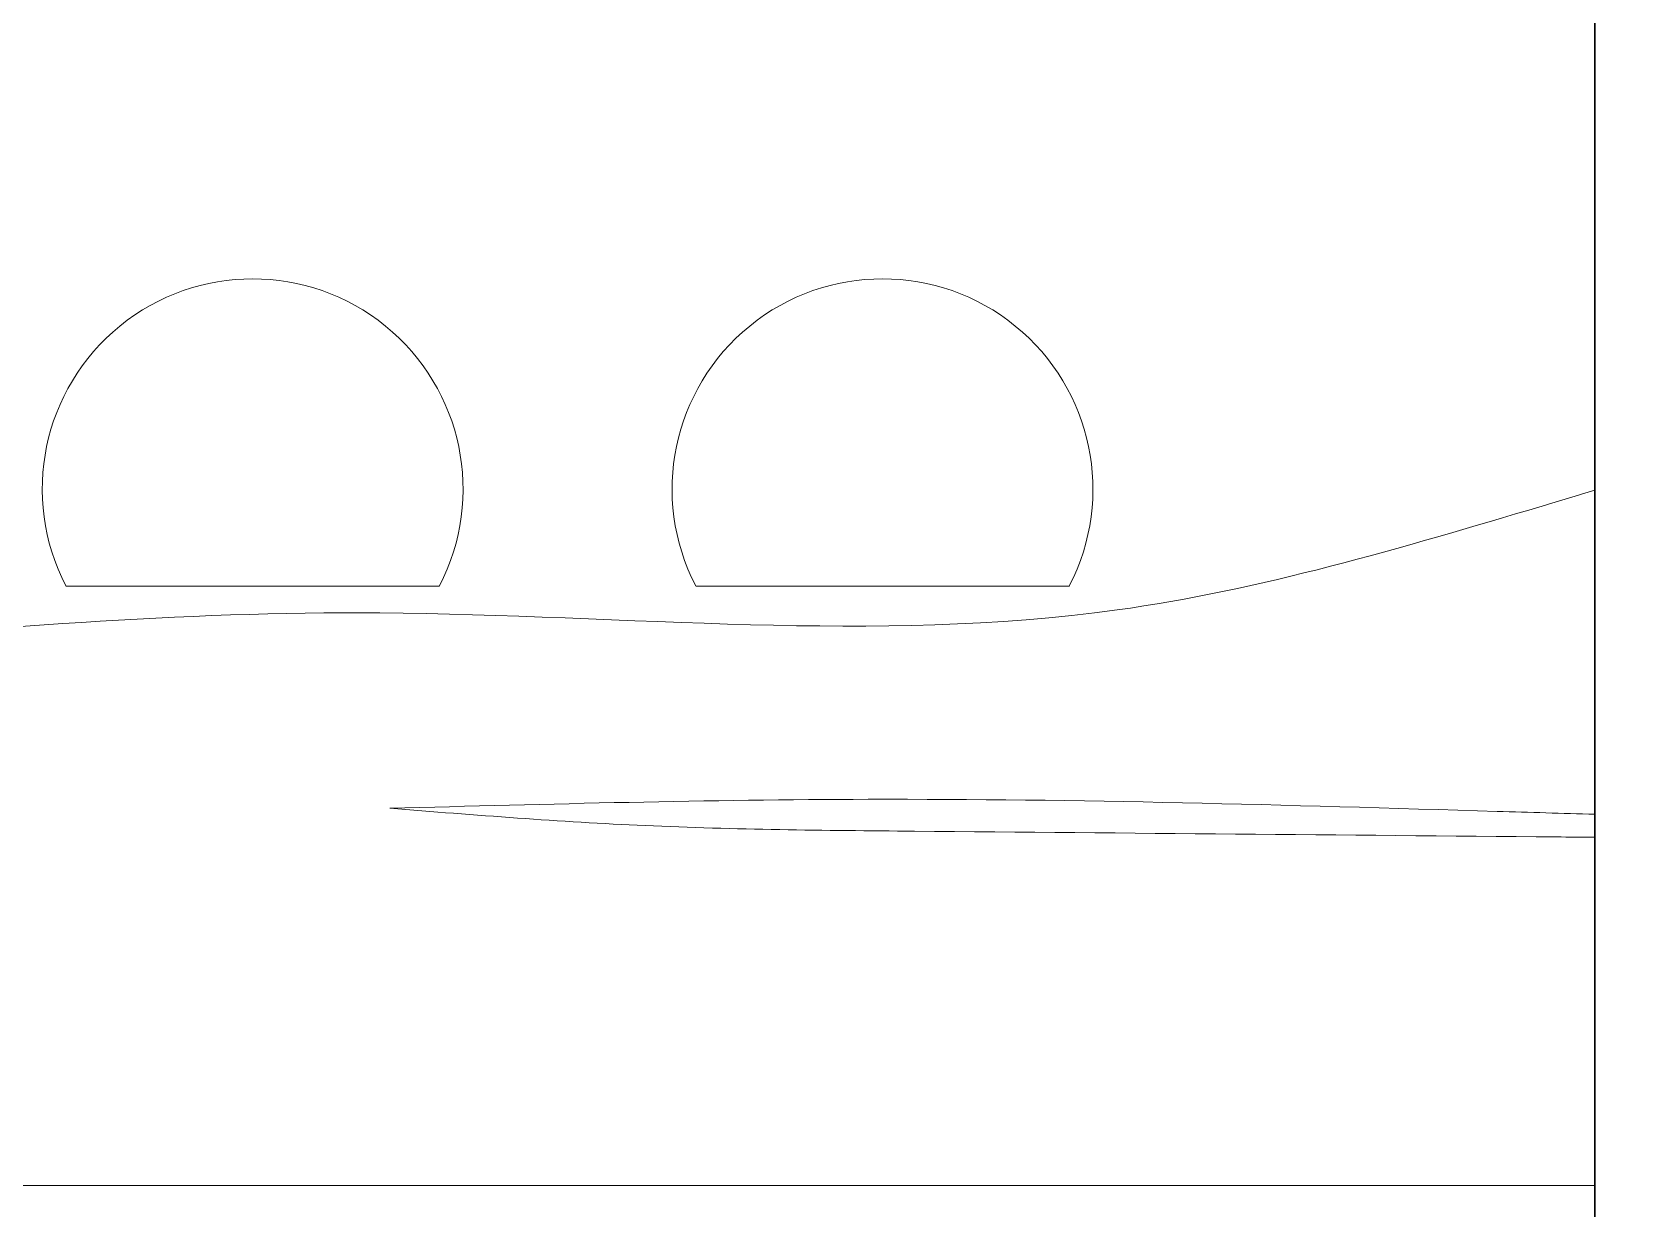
# Model space of a CAD drawing. Header units: millimetres. Extents: x 5429406 to 5440208, y -620941 to -619789.
# Drawn here: x 5439767.9 to 5439919.7, y -620796 to -620684.2 of the extents above; entities that cross this region are included whole.
import ezdxf

# ---------------------------------------------------------------- set-up
doc = ezdxf.new("R2010")
doc.units = ezdxf.units.MM
doc.header["$LTSCALE"] = 0.05
doc.layers.add('A-ALÇIPAN', color=30, linetype='Continuous', lineweight=30)
doc.layers.add('tefriş', color=45, linetype='Continuous', lineweight=18)

msp = doc.modelspace()

# ---------------------------------------------------------------- linework, layer by layer
at = {"layer": 'A-ALÇIPAN', "transparency": 33554541, "elevation": -245.25}
msp.add_lwpolyline([(5440166.49, -620670.16), (5440166.49, -620670.16), (5440166.49, -620680.16), (5439916.49, -620680.16), (5439916.49, -620799.15)], dxfattribs=at)
at = {"layer": 'tefriş', "transparency": 33554541}
for p, q in [((5439771.15, -620736.85), (5439806.66, -620736.85)), ((5439831.03, -620736.85), (5439866.54, -620736.85)), ((5439227.6, -620793.85, -245.25), (5439916.49, -620793.85, -245.25))]:
    msp.add_line(p, q, dxfattribs=at)
for centre in [(5439788.91, -620727.64), (5439848.78, -620727.64)]:
    msp.add_arc(centre, 20, 332.5967, 207.4033, dxfattribs=at)
for points, knots in [([(5439227.6, -620740.26, -245.25), (5439229.03, -620742.68, -135.41), (5439231.26, -620746.41, 34.32), (5439418.77, -620750.77, -3.76), (5439514.32, -620748.15, 0.71), (5439599.39, -620746.41, -0.23), (5439694.13, -620751.13, 0.08), (5439786.22, -620735.12, -0.01), (5439862.15, -620743.96, 0), (5439898.09, -620733.24, 0), (5439911.47, -620729.25), (5439913.15, -620728.75, 0), (5439914.82, -620728.25, 0), (5439916.49, -620727.75, 0)], [0, 0, 0, 0, 254.696366, 393.561894, 475.807656, 551.554095, 646.765014, 760.103021, 830.168455, 871.758559, 871.758559, 871.758559, 876.956033, 876.956033, 876.956033, 876.956033]), ([(5439801.95, -620757.99), (5439817.11, -620757.58), (5439852.19, -620756.63), (5439887.27, -620757.68), (5439907.19, -620758.28), (5439910.29, -620758.37), (5439913.39, -620758.47), (5439916.49, -620758.56)], [0, 0, 0, 0, 45.47341, 105.262411, 105.262411, 105.262411, 114.562178, 114.562178, 114.562178, 114.562178]), ([(5439801.95, -620757.99), (5439810.03, -620758.63), (5439826.63, -620759.94), (5439863.62, -620760.27), (5439892.5, -620760.53), (5439912.83, -620760.71), (5439914.05, -620760.72), (5439915.27, -620760.73), (5439916.49, -620760.74)], [0, 0, 0, 0, 24.312132, 49.920488, 110.945497, 110.945497, 110.945497, 114.60544, 114.60544, 114.60544, 114.60544])]:
    msp.add_open_spline(points, degree=3, knots=knots, dxfattribs=at)

doc.saveas('drawing.dxf')
